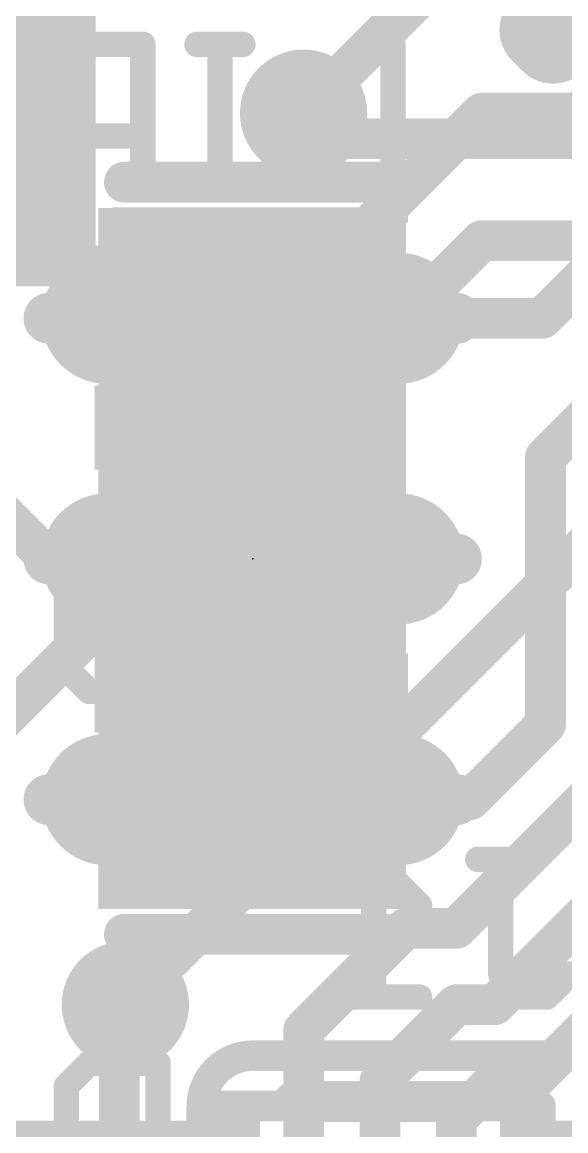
# Model space of a CAD drawing. Extents: x -41 to 66, y -12 to 41.
# Drawn here: x 3.93 to 6.64, y 11.44 to 16.96 of the extents above; entities that cross this region are included whole.
import ezdxf

# ---------------------------------------------------------------- set-up
doc = ezdxf.new("R2010")
doc.units = 0
for name, color, linetype in [('1', 12, 'CONTINUOUS'), ('16', 132, 'CONTINUOUS'), ('18', 110, 'CONTINUOUS'), ('21', 41, 'CONTINUOUS'), ('22', 40, 'CONTINUOUS'), ('23', 53, 'CONTINUOUS'), ('29', 253, 'CONTINUOUS'), ('31', 253, 'CONTINUOUS'), ('41', 12, 'CONTINUOUS'), ('51', 53, 'CONTINUOUS')]:
    doc.layers.add(name, color=color, linetype=linetype)

# ---------------------------------------------------------------- blocks, each defined once
blk = doc.blocks.new('RECT')
blk.add_solid([(-0.5, -0.5), (0.5, -0.5), (-0.5, 0.5), (0.5, 0.5)])
blk = doc.blocks.new('RECT160512X80512R85')
at = {"const_width": 0.2139}
blk.add_lwpolyline([(0.3947, -0.0377), (0.3947, 0.0377, 0.4142), (0.2877, 0.1447), (-0.2877, 0.1447, 0.4142), (-0.3947, 0.0377), (-0.3947, -0.0377, 0.4142), (-0.2877, -0.1447), (0.2877, -0.1447, 0.4142)], format="xyb", close=True, dxfattribs=at)
blk.add_solid([(-0.3131, -0.0631), (0.3131, -0.0631), (-0.3131, 0.0631), (0.3131, 0.0631)])
blk = doc.blocks.new('RECT128000X48000R85')
at = {"const_width": 0.1275}
blk.add_lwpolyline([(0.3362, -0.0225), (0.3362, 0.0225, 0.4142), (0.2725, 0.0863), (-0.2725, 0.0863, 0.4142), (-0.3362, 0.0225), (-0.3362, -0.0225, 0.4142), (-0.2725, -0.0863), (0.2725, -0.0863, 0.4142)], format="xyb", close=True, dxfattribs=at)
blk.add_solid([(-0.2979, -0.0479), (0.2979, -0.0479), (-0.2979, 0.0479), (0.2979, 0.0479)])
blk = doc.blocks.new('RECT72000X304800R100')
at = {"const_width": 0.225}
blk.add_lwpolyline([(0.1125, -0.7275), (0.1125, 0.7275, 0.4142), (0, 0.84), (0, 0.84, 0.4142), (-0.1125, 0.7275), (-0.1125, -0.7275, 0.4142), (0, -0.84), (0, -0.84, 0.4142)], format="xyb", close=True, dxfattribs=at)
blk.add_solid([(-0.0254, -0.7529), (0.0254, -0.7529), (-0.0254, 0.7529), (0.0254, 0.7529)])
blk = doc.blocks.new('RECT104512X337312R100')
at = {"const_width": 0.3266}
blk.add_lwpolyline([(0.1633, -0.7275), (0.1633, 0.7275, 0.4142), (0, 0.8908), (0, 0.8908, 0.4142), (-0.1633, 0.7275), (-0.1633, -0.7275, 0.4142), (0, -0.8908), (0, -0.8908, 0.4142)], format="xyb", close=True, dxfattribs=at)
blk.add_solid([(-0.0254, -0.7529), (0.0254, -0.7529), (-0.0254, 0.7529), (0.0254, 0.7529)])
blk = doc.blocks.new('ROUNDV')
at = {"const_width": 0.5}
blk.add_lwpolyline([(0, -0.25, 1), (0, 0.25, 1), (0, -0.25)], format="xyb", dxfattribs=at)

msp = doc.modelspace()

# ---------------------------------------------------------------- linework, layer by layer
at = {"layer": '1'}
for points, const_width in [([(6.7437, 16.383), (7.1086, 16.7479)], 0.2032), ([(5.334, 16.51), (5.461, 16.383)], 0.2032), ([(5.461, 16.383), (6.7437, 16.383)], 0.2032), ([(6.5254, 15.4875), (7.4472, 16.4093)], 0.2032), ([(6.5405, 14.7955), (7.8007, 16.0557)], 0.2032), ([(4.064, 15.4875), (5.08, 15.4875)], 0.254), ([(5.08, 15.4875), (6.096, 15.4875)], 0.254), ([(6.096, 15.4875), (6.5254, 15.4875)], 0.2032), ([(6.5405, 13.462), (6.5405, 14.7955)], 0.2032), ([(4.064, 14.2875), (3.6195, 14.732)], 0.2032), ([(5.08, 14.2875), (4.064, 14.2875)], 0.254), ([(6.096, 14.2875), (4.064, 14.2875)], 0.2032), ([(5.08, 14.2875), (6.096, 14.2875)], 0.254), ([(6.166, 13.0875), (6.5405, 13.462)], 0.2032), ([(6.096, 12.446), (6.9215, 13.2715)], 0.2032), ([(5.08, 13.0875), (4.064, 13.0875)], 0.254), ([(5.08, 13.0875), (6.096, 13.0875)], 0.254), ([(6.2865, 12.065), (7.366, 13.1445)], 0.2032), ([(6.096, 13.0875), (6.166, 13.0875)], 0.2032), ([(6.477, 11.684), (7.747, 12.954)], 0.2032), ([(5.334, 11.938), (5.842, 12.446)], 0.2032), ([(5.842, 12.446), (6.096, 12.446)], 0.2032), ([(4.4149, 12.0349), (4.445, 12.065)], 0.2032), ([(5.715, 11.684), (6.096, 12.065)], 0.2032), ([(6.096, 12.065), (6.2865, 12.065)], 0.2032), ([(4.4149, 11.11), (4.4149, 12.0349)], 0.2032), ([(5.334, 8.4455), (5.334, 11.938)], 0.2032), ([(5.715, 8.509), (5.715, 11.684)], 0.2032), ([(6.096, 11.4935), (6.2865, 11.684)], 0.2032), ([(6.2865, 11.684), (6.477, 11.684)], 0.2032), ([(6.096, 8.763), (6.096, 11.4935)], 0.2032)]:
    msp.add_lwpolyline(points, dxfattribs=dict(at, const_width=const_width))
for points, const_width in [([(5.3699, 16.5459, 1), (5.2981, 16.4741)], 0.1016), ([(5.461, 16.4338, 1), (5.461, 16.3322)], 0.1016), ([(5.4251, 16.3471, 1), (5.4969, 16.4189)], 0.1016), ([(4.064, 15.551, 1), (4.064, 15.424)], 0.127), ([(5.08, 15.551, 1), (5.08, 15.424)], 0.127), ([(5.08, 15.424, 1), (5.08, 15.551)], 0.127), ([(6.096, 15.5383, 1), (6.096, 15.4367)], 0.1016), ([(6.096, 15.424, 1), (6.096, 15.551)], 0.127), ([(6.5254, 15.4367, 1), (6.5254, 15.5383)], 0.1016), ([(6.4895, 15.5234, 1), (6.5613, 15.4516)], 0.1016), ([(6.5913, 14.7955, 1), (6.4897, 14.7955)], 0.1016), ([(6.5046, 14.8314, 1), (6.5764, 14.7596)], 0.1016), ([(4.064, 14.351, 1), (4.064, 14.224)], 0.127), ([(4.064, 14.3383, 1), (4.064, 14.2367)], 0.1016), ([(4.0281, 14.2516, 1), (4.0999, 14.3234)], 0.1016), ([(5.08, 14.351, 1), (5.08, 14.224)], 0.127), ([(5.08, 14.224, 1), (5.08, 14.351)], 0.127), ([(6.096, 14.224, 1), (6.096, 14.351)], 0.127), ([(6.096, 14.2367, 1), (6.096, 14.3383)], 0.1016), ([(6.5764, 13.4261, 1), (6.5046, 13.4979)], 0.1016), ([(6.4897, 13.462, 1), (6.5913, 13.462)], 0.1016), ([(4.064, 13.151, 1), (4.064, 13.024)], 0.127), ([(5.08, 13.151, 1), (5.08, 13.024)], 0.127), ([(5.08, 13.024, 1), (5.08, 13.151)], 0.127), ([(6.096, 13.024, 1), (6.096, 13.151)], 0.127), ([(6.096, 13.1383, 1), (6.096, 13.0367)], 0.1016), ([(6.1301, 13.1234, 1), (6.2019, 13.0516)], 0.1016), ([(6.166, 13.0367, 1), (6.166, 13.1383)], 0.1016), ([(5.842, 12.4968, 1), (5.842, 12.3952)], 0.1016), ([(5.8779, 12.4101, 1), (5.8061, 12.4819)], 0.1016), ([(6.096, 12.3952, 1), (6.096, 12.4968)], 0.1016), ([(6.0601, 12.4819, 1), (6.1319, 12.4101)], 0.1016), ([(4.4809, 12.0291, 1), (4.4091, 12.1009)], 0.1016), ([(6.096, 12.1158, 1), (6.096, 12.0142)], 0.1016), ([(6.1319, 12.0291, 1), (6.0601, 12.1009)], 0.1016), ([(6.2865, 12.0142, 1), (6.2865, 12.1158)], 0.1016), ([(4.4657, 12.0349, 1), (4.3641, 12.0349)], 0.1016), ([(4.379, 12.0708, 1), (4.4508, 11.999)], 0.1016), ([(6.2506, 12.1009, 1), (6.3224, 12.0291)], 0.1016), ([(5.3848, 11.938, 1), (5.2832, 11.938)], 0.1016), ([(5.2981, 11.9739, 1), (5.3699, 11.9021)], 0.1016), ([(5.7658, 11.684, 1), (5.6642, 11.684)], 0.1016), ([(6.2865, 11.7348, 1), (6.2865, 11.6332)], 0.1016), ([(6.3224, 11.6481, 1), (6.2506, 11.7199)], 0.1016), ([(6.477, 11.6332, 1), (6.477, 11.7348)], 0.1016), ([(5.6791, 11.7199, 1), (5.7509, 11.6481)], 0.1016), ([(6.4411, 11.7199, 1), (6.5129, 11.6481)], 0.1016), ([(6.1468, 11.4935, 1), (6.0452, 11.4935)], 0.1016), ([(6.0601, 11.5294, 1), (6.1319, 11.4576)], 0.1016)]:
    msp.add_lwpolyline(points, format="xyb", dxfattribs=dict(at, const_width=const_width))
at = {"layer": '16', "const_width": 0.2032}
for points in [[(5.334, 16.51), (5.969, 17.145)], [(5.461, 15.748), (6.223, 16.51)], [(6.223, 16.51), (7.9375, 16.51)], [(1.778, 11.43), (6.223, 15.875)], [(6.223, 15.875), (8.001, 15.875)], [(3.048, 15.748), (5.461, 15.748)], [(4.445, 12.065), (7.874, 15.494)]]:
    msp.add_lwpolyline(points, dxfattribs=at)
at = {"layer": '16', "const_width": 0.1016}
for points in [[(5.2981, 16.5459, 1), (5.3699, 16.4741)], [(6.223, 16.5608, 1), (6.223, 16.4592)], [(6.2589, 16.4741, 1), (6.1871, 16.5459)], [(6.223, 15.9258, 1), (6.223, 15.8242)], [(6.2589, 15.8391, 1), (6.1871, 15.9109)], [(5.4251, 15.7839, 1), (5.4969, 15.7121)], [(5.461, 15.6972, 1), (5.461, 15.7988)], [(4.4091, 12.1009, 1), (4.4809, 12.0291)]]:
    msp.add_lwpolyline(points, format="xyb", dxfattribs=at)
at = {"layer": '21', "const_width": 0.2032}
for points in [[(4.4402, 16.1662), (5.7402, 16.1662)], [(5.7402, 12.4164), (4.4402, 12.4164)], [(5.2856, 11.5824), (6.1444, 11.5824)]]:
    msp.add_lwpolyline(points, dxfattribs=at)
at = {"layer": '21', "const_width": 0.1016}
for points in [[(4.4402, 16.217, 1), (4.4402, 16.1154)], [(5.7402, 16.1154, 1), (5.7402, 16.217)], [(4.4402, 12.4672, 1), (4.4402, 12.3656)], [(5.7402, 12.3656, 1), (5.7402, 12.4672)], [(5.2856, 11.6332, 1), (5.2856, 11.5316)], [(6.1444, 11.5316, 1), (6.1444, 11.6332)]]:
    msp.add_lwpolyline(points, format="xyb", dxfattribs=at)
at = {"layer": '22'}
for points, const_width in [([(4.1889, 16.8535), (4.0745, 16.7391)], 0.127), ([(4.5321, 16.8535), (4.1889, 16.8535)], 0.127), ([(4.5321, 16.1671), (4.5321, 16.8535)], 0.127), ([(5.0311, 16.8535), (4.8023, 16.8535)], 0.127), ([(4.9167, 16.1671), (4.9167, 16.8535)], 0.127), ([(5.7795, 16.8535), (5.7795, 16.1671)], 0.127), ([(4.0745, 16.7391), (4.0745, 16.5103)], 0.127), ([(4.0745, 16.5103), (4.1889, 16.3959)], 0.127), ([(4.1889, 16.3959), (4.5321, 16.3959)], 0.127), ([(5.0311, 16.1671), (4.8023, 16.1671)], 0.127), ([(5.7795, 16.1671), (5.3219, 16.1671)], 0.127), ([(4.1507, 14.1991), (4.2651, 14.3135)], 0.127), ([(4.2651, 14.3135), (4.6083, 14.3135)], 0.127), ([(4.6083, 14.3135), (4.6083, 13.6271)], 0.127), ([(4.1507, 13.7415), (4.1507, 14.1991)], 0.127), ([(4.2651, 13.6271), (4.1507, 13.7415)], 0.127), ([(4.6083, 13.6271), (4.2651, 13.6271)], 0.127), ([(5.9123, 12.5607), (5.6835, 12.7895)], 0.127), ([(5.6835, 12.7895), (5.6835, 12.1031)], 0.127), ([(6.4319, 12.7895), (6.2031, 12.7895)], 0.127), ([(6.3175, 12.2175), (6.3175, 12.7895)], 0.127), ([(6.4319, 12.1031), (6.3175, 12.2175)], 0.127), ([(6.6607, 12.2175), (6.5463, 12.1031)], 0.127), ([(5.9123, 12.1031), (5.4547, 12.1031)], 0.127), ([(6.5463, 12.1031), (6.4319, 12.1031)], 0.127), ([(7.62, 11.811), (5.08, 11.811)], 0.1524), ([(4.1507, 11.6591), (4.2651, 11.7735)], 0.127), ([(4.2651, 11.7735), (4.6083, 11.7735)], 0.127), ([(4.6083, 11.7735), (4.6083, 11.0871)], 0.127), ([(4.1507, 11.2015), (4.1507, 11.6591)], 0.127), ([(4.826, 10.033), (4.826, 11.557)], 0.1524)]:
    msp.add_lwpolyline(points, dxfattribs=dict(at, const_width=const_width))
for points, const_width in [([(4.1889, 16.8852, 1), (4.1889, 16.8217)], 0.0635), ([(4.2114, 16.831, 1), (4.1665, 16.8759)], 0.0635), ([(4.5639, 16.8535, 1), (4.5004, 16.8535)], 0.0635), ([(4.5321, 16.8217, 1), (4.5321, 16.8852)], 0.0635), ([(4.8023, 16.8852, 1), (4.8023, 16.8217)], 0.0635), ([(4.9484, 16.8535, 1), (4.8849, 16.8535)], 0.0635), ([(5.0311, 16.8217, 1), (5.0311, 16.8852)], 0.0635), ([(5.8112, 16.8535, 1), (5.7477, 16.8535)], 0.0635), ([(4.1063, 16.7391, 1), (4.0428, 16.7391)], 0.0635), ([(4.0521, 16.7615, 1), (4.097, 16.7166)], 0.0635), ([(4.097, 16.5327, 1), (4.0521, 16.4878)], 0.0635), ([(4.0428, 16.5103, 1), (4.1063, 16.5103)], 0.0635), ([(4.1889, 16.4276, 1), (4.1889, 16.3641)], 0.0635), ([(4.1665, 16.3734, 1), (4.2114, 16.4183)], 0.0635), ([(4.5321, 16.3641, 1), (4.5321, 16.4276)], 0.0635), ([(4.5004, 16.1671, 1), (4.5639, 16.1671)], 0.0635), ([(4.8023, 16.1989, 1), (4.8023, 16.1354)], 0.0635), ([(4.8849, 16.1671, 1), (4.9484, 16.1671)], 0.0635), ([(5.0311, 16.1354, 1), (5.0311, 16.1989)], 0.0635), ([(5.3219, 16.1989, 1), (5.3219, 16.1354)], 0.0635), ([(5.7477, 16.1671, 1), (5.8112, 16.1671)], 0.0635), ([(5.7795, 16.1354, 1), (5.7795, 16.1989)], 0.0635), ([(4.2651, 14.3452, 1), (4.2651, 14.2817)], 0.0635), ([(4.2876, 14.291, 1), (4.2427, 14.3359)], 0.0635), ([(4.6401, 14.3135, 1), (4.5766, 14.3135)], 0.0635), ([(4.6083, 14.2817, 1), (4.6083, 14.3452)], 0.0635), ([(4.1825, 14.1991, 1), (4.119, 14.1991)], 0.0635), ([(4.1283, 14.2215, 1), (4.1732, 14.1766)], 0.0635), ([(4.1732, 13.7639, 1), (4.1283, 13.719)], 0.0635), ([(4.119, 13.7415, 1), (4.1825, 13.7415)], 0.0635), ([(4.2651, 13.6589, 1), (4.2651, 13.5953)], 0.0635), ([(4.2427, 13.6046, 1), (4.2876, 13.6496)], 0.0635), ([(4.5766, 13.6271, 1), (4.6401, 13.6271)], 0.0635), ([(4.6083, 13.5953, 1), (4.6083, 13.6589)], 0.0635), ([(5.7152, 12.7895, 1), (5.6517, 12.7895)], 0.0635), ([(5.7059, 12.8119, 1), (5.661, 12.767)], 0.0635), ([(6.2031, 12.8212, 1), (6.2031, 12.7577)], 0.0635), ([(6.3493, 12.7895, 1), (6.2858, 12.7895)], 0.0635), ([(6.4319, 12.7577, 1), (6.4319, 12.8212)], 0.0635), ([(5.8898, 12.5382, 1), (5.9347, 12.5831)], 0.0635), ([(6.34, 12.2399, 1), (6.2951, 12.195)], 0.0635), ([(6.6832, 12.195, 1), (6.6383, 12.2399)], 0.0635), ([(6.2858, 12.2175, 1), (6.3493, 12.2175)], 0.0635), ([(5.4547, 12.1349, 1), (5.4547, 12.0714)], 0.0635), ([(5.9123, 12.0714, 1), (5.9123, 12.1349)], 0.0635), ([(6.4319, 12.1349, 1), (6.4319, 12.0714)], 0.0635), ([(6.5463, 12.0714, 1), (6.5463, 12.1349)], 0.0635), ([(5.6517, 12.1031, 1), (5.7152, 12.1031)], 0.0635), ([(6.4095, 12.0806, 1), (6.4544, 12.1256)], 0.0635), ([(6.5239, 12.1256, 1), (6.5688, 12.0806)], 0.0635), ([(5.08, 11.811, 0.4142), (4.826, 11.557)], 0.1524), ([(5.08, 11.8491, 1), (5.08, 11.7729)], 0.0762), ([(5.08, 11.7729, 1), (5.08, 11.8491)], 0.0762), ([(4.2651, 11.8052, 1), (4.2651, 11.7417)], 0.0635), ([(4.2876, 11.751, 1), (4.2427, 11.7959)], 0.0635), ([(4.6401, 11.7735, 1), (4.5766, 11.7735)], 0.0635), ([(4.6083, 11.7417, 1), (4.6083, 11.8052)], 0.0635), ([(4.1825, 11.6591, 1), (4.119, 11.6591)], 0.0635), ([(4.1283, 11.6815, 1), (4.1732, 11.6366)], 0.0635), ([(4.8641, 11.557, 1), (4.7879, 11.557)], 0.0762), ([(4.7879, 11.557, 1), (4.8641, 11.557)], 0.0762)]:
    msp.add_lwpolyline(points, format="xyb", dxfattribs=dict(at, const_width=const_width))
at = {"layer": '23'}
msp.add_point((5.08, 14.2875), dxfattribs=at)
at = {"layer": '51'}
for points, const_width in [([(5.281, 18.3443), (10.16, 13.4653)], 0.127), ([(4.1147, 16.8906), (4.1147, 17.6026)], 0.1016), ([(4.43, 12.6875), (4.43, 15.8875)], 0.127), ([(4.43, 15.8875), (5.73, 15.8875)], 0.127), ([(5.73, 15.8875), (5.73, 12.6875)], 0.127), ([(5.73, 12.6875), (4.43, 12.6875)], 0.127), ([(4.915, 8.76), (4.915, 11.56)], 0.1524), ([(6.515, 11.56), (4.915, 11.56)], 0.1524), ([(6.515, 11.56), (6.515, 8.76)], 0.1524)]:
    msp.add_lwpolyline(points, dxfattribs=dict(at, const_width=const_width))
for points, const_width in [([(4.0893, 16.8906, 1), (4.1401, 16.8906)], 0.0508), ([(4.43, 15.9193, 1), (4.43, 15.8558)], 0.0635), ([(4.4618, 15.8875, 1), (4.3983, 15.8875)], 0.0635), ([(5.7618, 15.8875, 1), (5.6983, 15.8875)], 0.0635), ([(5.73, 15.8558, 1), (5.73, 15.9193)], 0.0635), ([(4.43, 12.7193, 1), (4.43, 12.6557)], 0.0635), ([(4.3983, 12.6875, 1), (4.4618, 12.6875)], 0.0635), ([(5.6983, 12.6875, 1), (5.7618, 12.6875)], 0.0635), ([(5.73, 12.6557, 1), (5.73, 12.7193)], 0.0635), ([(4.9531, 11.56, 1), (4.8769, 11.56)], 0.0762), ([(4.915, 11.5981, 1), (4.915, 11.5219)], 0.0762), ([(6.5531, 11.56, 1), (6.4769, 11.56)], 0.0762), ([(6.515, 11.5219, 1), (6.515, 11.5981)], 0.0762)]:
    msp.add_lwpolyline(points, format="xyb", dxfattribs=dict(at, const_width=const_width))

# ---------------------------------------------------------------- block references
at = {"layer": '1'}
for name, p, rotation in [('RECT128000X48000R85', (6.755, 17.1015), 225), ('RECT72000X304800R100', (5.08, 15.4875), 270), ('RECT72000X304800R100', (5.08, 14.2875), 270), ('RECT72000X304800R100', (5.08, 13.0875), 270)]:
    msp.add_blockref(name, p, dxfattribs=dict(at, rotation=rotation))
at = {"layer": '1', "xscale": 1.1, "rotation": 90}
msp.add_blockref('RECT', (3.6957, 16.3966), dxfattribs=at)
at = {"layer": '18', "xscale": 0.635, "yscale": 0.635}
for p in [(5.334, 16.51), (5.334, 16.51), (4.445, 12.065), (4.445, 12.065)]:
    msp.add_blockref('ROUNDV', p, dxfattribs=at)
at = {"layer": '29'}
for name, p, rotation in [('RECT160512X80512R85', (6.4164, 17.4401), 225), ('RECT160512X80512R85', (6.755, 17.1015), 225), ('RECT160512X80512R85', (7.1086, 16.7479), 225), ('RECT104512X337312R100', (5.08, 15.4875), 270), ('RECT104512X337312R100', (5.08, 14.2875), 270), ('RECT104512X337312R100', (5.08, 13.0875), 270)]:
    msp.add_blockref(name, p, dxfattribs=dict(at, rotation=rotation))
for p, xscale, yscale, rotation in [((3.6957, 16.3966), 1.3032, 1.2032, 90), ((5.0775, 14.29), 3.495, 1.5342, 270), ((4.4149, 11.11), 0.7532, 1.4032, 270), ((7.0151, 11.11), 0.7532, 1.4032, 270)]:
    msp.add_blockref('RECT', p, dxfattribs=dict(at, xscale=xscale, yscale=yscale, rotation=rotation))
at = {"layer": '31', "xscale": 0.2286, "yscale": 0.5461, "rotation": 135}
msp.add_blockref('RECT', (6.6936, 17.041), dxfattribs=at)
at = {"layer": '31', "xscale": 1.1, "rotation": 90}
msp.add_blockref('RECT', (3.6957, 16.3966), dxfattribs=at)
at = {"layer": '31', "rotation": 270}
for p in [(5.08, 15.4875), (5.08, 14.2875), (5.08, 13.0875)]:
    msp.add_blockref('RECT72000X304800R100', p, dxfattribs=at)
at = {"layer": '41'}
for p, xscale, yscale in [((5.1181, 16.002), 1.4732, 0.0762), ((4.3498, 14.9416), 0.1143, 0.4191), ((5.0737, 13.6208), 1.5621, 0.3937)]:
    msp.add_blockref('RECT', p, dxfattribs=dict(at, xscale=xscale, yscale=yscale))
at = {"layer": '41', "xscale": 0.127, "yscale": 1.4224, "rotation": 270}
for p in [(5.08, 15.9258), (5.08, 14.8844), (5.08, 13.716), (5.08, 12.6492)]:
    msp.add_blockref('RECT', p, dxfattribs=at)
at = {"layer": '51', "xscale": 0.5001, "yscale": 0.95, "rotation": 90}
msp.add_blockref('RECT', (3.6906, 16.6585), dxfattribs=at)

doc.saveas('drawing.dxf')
